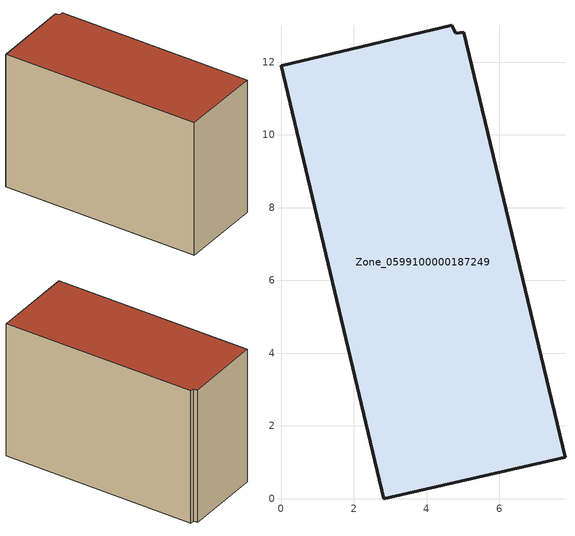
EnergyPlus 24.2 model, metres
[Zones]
Zone_0599100000187249
 floor ground (C_G): 4.8,12.79 5.03,12.82 7.81,1.14 2.82,0 0,11.89 4.69,13.01 z0
 wall outside (C_F): 2.82,0 7.81,1.14 5.03,12.82 4.8,12.79 4.69,13.01 0,11.89 2.82,0 z0:8.55
 roof outside (C_R): 5.03,12.82 4.8,12.79 4.69,13.01 0,11.89 2.82,0 7.81,1.14 z8.55
[BUILDING]
Pand.0599100000187249: North Axis=0; Terrain=City; Loads Convergence Tolerance Value=0.04; Temperature Convergence Tolerance Value=0.4; Solar Distribution=FullExterior; Maximum Number of Warmup Days=25; Minimum Number of Warmup Days=1
[Site:Location]
Rotterdam.The.Hague.AP_ZH_NLD Design_Conditions: Latitude=51.96; Longitude=4.45; Time Zone=1; Elevation=-4.5
[SITE:GROUNDTEMPERATURE:BUILDINGSURFACE]
18, 18, 18, 18, 18, 18, 18, 18, 18, 18, 18, 18
[MATERIAL] Thermal Absorptance=0.9; Solar Absorptance=0.7; Visible Absorptance=0.7
Name | Roughness | Thickness | Conductivity | Density | Specific Heat
G.TI.1975-1991 | MediumSmooth | 0.15 | 0.288461 | 540 | 1210
F.TI.1975-1991 | Rough | 0.3 | 0.230769 | 1920 | 840
R.TI.1975-1991 | MediumRough | 0.2 | 0.153846 | 1500 | 1000
[CONSTRUCTION]
C_G: G.TI.1975-1991
C_F: F.TI.1975-1991
C_R: R.TI.1975-1991
[ZONE]
Zone_0599100000187249: Type=1; Multiplier=1; Ceiling Height=Autocalculate; Volume=Autocalculate; Floor Area=autocalculate; Part of Total Floor Area=Yes
[ZONEINFILTRATION:DESIGNFLOWRATE]
Infil_Zone_0599100000187249: Zone or ZoneList or Space or SpaceList=Zone_0599100000187249; Schedule=AlwaysOn; Design Flow Rate Calculation Method=Flow/Area; Flow Rate per Floor Area=0.003; Constant Term Coefficient=1; Temperature Term Coefficient=0; Velocity Term Coefficient=0; Velocity Squared Term Coefficient=0
[HVACTEMPLATE:ZONE:IDEALLOADSAIRSYSTEM]
Zone_0599100000187249: Maximum Heating Supply Air Temperature=50; Minimum Cooling Supply Air Temperature=13; Maximum Heating Supply Air Humidity Ratio=0.0156; Minimum Cooling Supply Air Humidity Ratio=0.0077; Heating Limit=NoLimit; Cooling Limit=NoLimit; Dehumidification Control Type=ConstantSensibleHeatRatio; Cooling Sensible Heat Ratio=0.7; Dehumidification Setpoint=60; Humidification Control Type=None; Humidification Setpoint=30; Outdoor Air Method=None; Outdoor Air Flow Rate per Person=0.00944; Outdoor Air Flow Rate per Zone Floor Area=0; Outdoor Air Flow Rate per Zone=0; Demand Controlled Ventilation Type=None; Outdoor Air Economizer Type=NoEconomizer; Heat Recovery Type=None; Sensible Heat Recovery Effectiveness=0.7; Latent Heat Recovery Effectiveness=0.65
[ZONECONTROL:THERMOSTAT]
ThermostatControl_Zone_0599100000187249: Zone or ZoneList=Zone_0599100000187249; Control Type Schedule=DualSetpointControlType; Control 1=Thermostat_Zone_0599100000187249; Temperature Difference Between Cutout And Setpoint=0
[THERMOSTATSETPOINT:DUALSETPOINT]
Thermostat_Zone_0599100000187249: Heating Setpoint Temperature Schedule=HeatingSetpoint_Zone_0599100000187249; Cooling Setpoint Temperature Schedule=CoolingSetpoint_Zone_0599100000187249
[SCHEDULE:COMPACT]
HeatingSetpoint_Zone_0599100000187249: Through: 12/31, For: AllDays, Until: 24:00, 21
CoolingSetpoint_Zone_0599100000187249: Through: 12/31, For: AllDays, Until: 24:00, 24
DualSetpointControlType: Through: 12/31, For: AllDays, Until: 24:00, 4
AlwaysOn: Through: 12/31, For: AllDays, Until: 24:00, 1
